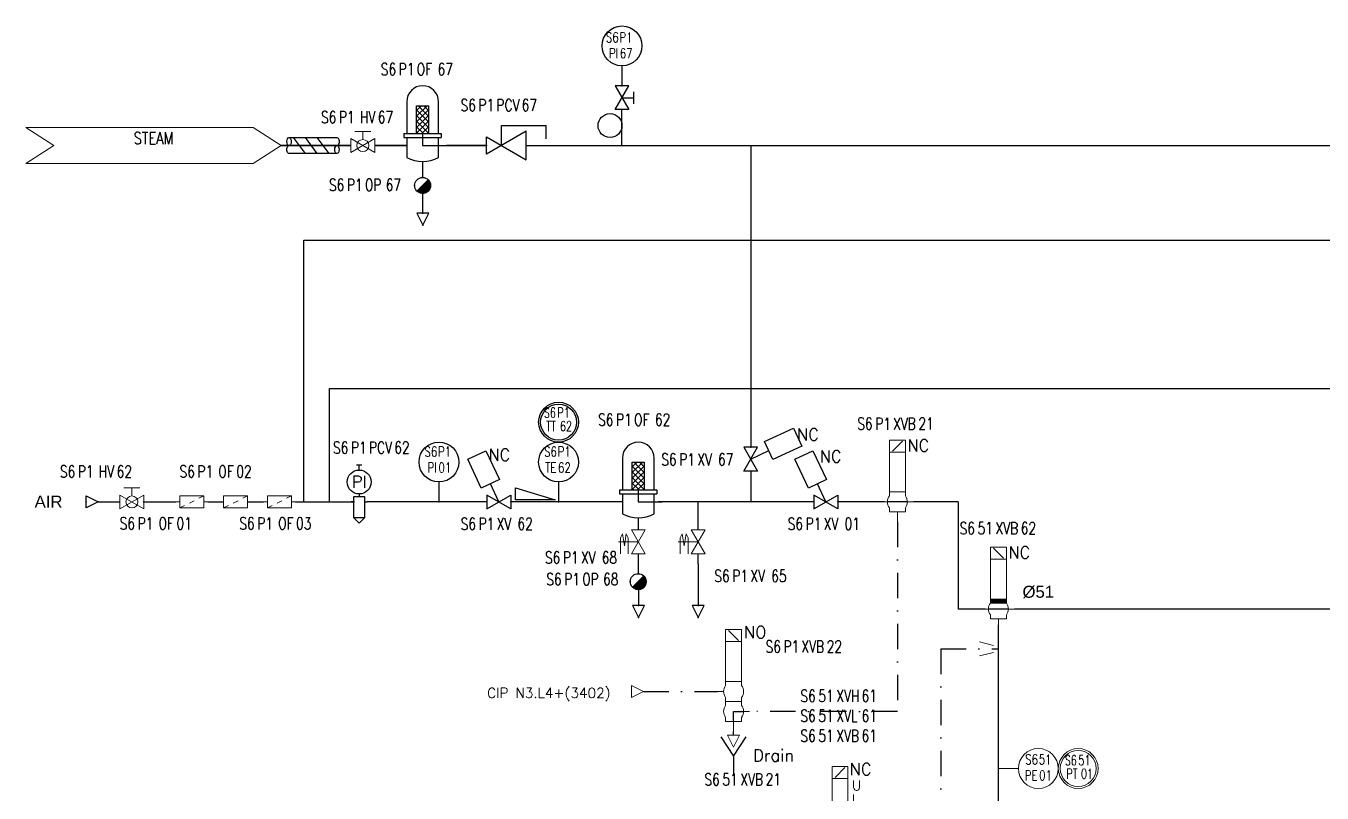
# Model space of a CAD drawing. Header units: inches. Extents: x 16718 to 18814, y 21622 to 22944.
# Drawn here: x 16728.7 to 17053.8, y 22730.2 to 22922.7 of the extents above; entities that cross this region are included whole.
import ezdxf
from ezdxf.enums import TextEntityAlignment as Align

# ---------------------------------------------------------------- set-up
doc = ezdxf.new("R2010")
doc.units = ezdxf.units.IN
doc.header["$MEASUREMENT"] = 0
doc.linetypes.add('ACAD_ISO02W100', pattern=[15, 12, -3])
doc.linetypes.add('DASHDOT2', pattern=[12.7, 6.35, -3.175, 0, -3.175])
doc.layers.add('31 Equipment', color=7, linetype='Continuous', lineweight=9)
doc.layers.add('33 Instruments Labels', color=7, linetype='Continuous', lineweight=9)
for name, color, linetype in [('CUVERIE', 7, 'Continuous'), ('DIAMETRE', 7, 'Continuous'), ('LIBELLE-INSTRUM', 7, 'Continuous'), ('MATERIEL-DIVERS', 7, 'Continuous'), ('POMPES-PROCESS', 7, 'Continuous'), ('REPERES', 7, 'Continuous'), ('TEXTES', 7, 'Continuous'), ('TITRE', 7, 'Continuous'), ('TUYAUTERIE-EGOUT', 32, 'Continuous'), ('TUYAUTERIE-GAZ', 3, 'Continuous'), ('TUYAUTERIE-NEP', 4, 'DASHDOT2'), ('TUYAUTERIE-VAPEUR', 6, 'Continuous'), ('TUYAUTERIE-VAPEUR PROCESS', 6, 'Continuous'), ('TXT_FR', 7, 'Continuous'), ('VANNES', 7, 'Continuous')]:
    doc.layers.add(name, color=color, linetype=linetype)
doc.layers.get('REPERES').off()
doc.styles.add('ROMANS', font='ROMANS.SHX')
doc.styles.get("Standard").update_dxf_attribs({"font": 'arial.ttf'})

# ---------------------------------------------------------------- blocks, each defined once
blk = doc.blocks.new('FLE23-A')
at = {"color": 7}
for p, q in [((0, 1.5), (-3, 0)), ((-3, 0), (0, -1.5)), ((0, -1.5), (0, 1.5))]:
    blk.add_line(p, q, dxfattribs=at)
at = {"layer": 'MATERIEL-DIVERS', "color": 7, "extrusion": (-1, 0, 0)}
blk.add_point((-3, 0), dxfattribs=at)
at = {"layer": 'MATERIEL-DIVERS', "color": 2}
for p in [(-3, 0), (0, 0)]:
    blk.add_point(p, dxfattribs=at)
at = {"layer": 'MATERIEL-DIVERS', "color": 7, "extrusion": (1, 0, 0)}
blk.add_point((0, 0), dxfattribs=at)
blk = doc.blocks.new('FLE23')
at = {"color": 7}
for p, q in [((0, -1.5), (0, 1.5)), ((0, 1.5), (3, 0)), ((3, 0), (0, -1.5))]:
    blk.add_line(p, q, dxfattribs=at)
at = {"layer": 'MATERIEL-DIVERS', "color": 2}
for p in [(0, 0), (3, 0)]:
    blk.add_point(p, dxfattribs=at)
at = {"layer": 'MATERIEL-DIVERS', "color": 7, "extrusion": (-1, 0, 0)}
blk.add_point((0, 0), dxfattribs=at)
at = {"layer": 'MATERIEL-DIVERS', "color": 7, "extrusion": (1, 0, 0)}
blk.add_point((3, 0), dxfattribs=at)
blk = doc.blocks.new('INSTR-M-L-PI')
at = {"color": 7, "extrusion": (0, -1, 0)}
blk.add_point((0, -10), dxfattribs=at)
at = {"layer": 'MATERIEL-DIVERS', "color": 7}
blk.add_line((0, -5), (0, -10), dxfattribs=at)
blk.add_circle((0, 0), 5, dxfattribs=at)
at = {"layer": 'LIBELLE-INSTRUM', "style": 'ROMANS', "width": 0.8, "flags": 8}
blk.add_attdef('PI', text='', height=3, dxfattribs=at).set_placement((0, 0), align=Align.MIDDLE)
blk = doc.blocks.new('INSTR-M-L-TE')
at = {"color": 7, "extrusion": (0, -1, 0)}
blk.add_point((0, -10), dxfattribs=at)
at = {"layer": 'MATERIEL-DIVERS', "color": 7}
blk.add_line((0, -5), (0, -10), dxfattribs=at)
blk.add_circle((0, 0), 5, dxfattribs=at)
at = {"layer": 'LIBELLE-INSTRUM', "style": 'ROMANS', "width": 0.8, "flags": 8}
blk.add_attdef('TE', text='', height=3, dxfattribs=at).set_placement((0, 0), align=Align.MIDDLE)
blk = doc.blocks.new('DETR12MODIF')
at = {"layer": 'MATERIEL-DIVERS', "color": 7}
for p, q in [((-0.67, 9.33), (0.67, 9.33)), ((0, 8), (0, 9.33)), ((-1.33, 0), (-2, 0)), ((-1.33, -4), (-1.33, 1.33)), ((-1.33, 1.33), (1.33, 1.33)), ((1.33, 1.33), (1.33, -4)), ((1.33, 0), (2, 0)), ((-1.33, -4), (0, -5.33)), ((1.33, -4), (-1.33, -4)), ((0, -5.33), (1.33, -4))]:
    blk.add_line(p, q, dxfattribs=at)
at = {"layer": 'MATERIEL-DIVERS'}
blk.add_line((0, 2), (0, 1.33), dxfattribs=at)
blk.add_circle((0, 5), 3, dxfattribs=at)
at = {"layer": 'MATERIEL-DIVERS', "style": 'ROMANS'}
blk.add_text('PI', height=3, dxfattribs=at).set_placement((0, 5), align=Align.MIDDLE)
blk = doc.blocks.new('*X53')
at = {"color": 0}
for p, q in [((688.5, 377.37), (691.13, 380)), ((688.5, 378.79), (689.71, 380)), ((688.5, 375.96), (691.5, 378.96)), ((688.5, 374.54), (691.5, 377.54)), ((688.5, 373.13), (691.5, 376.13)), ((689.78, 373), (691.5, 374.72)), ((691.2, 373), (691.5, 373.3))]:
    blk.add_line(p, q, dxfattribs=at)
blk = doc.blocks.new('SAFILT')
for p, q in [((-4, 11), (-4, 3)), ((-1.5, 3), (-1.5, 10)), ((-1.5, 10), (1.5, 10)), ((1.5, 10), (1.5, 3)), ((4, 3), (4, 11)), ((-4, 0), (-6, 0)), ((-4.68, 3), (-4.68, 2)), ((-4.68, 3), (4.68, 3)), ((-4.68, 2), (4.68, 2)), ((-4, 2), (-4, -3)), ((0, 3), (0, 0)), ((0, 0), (6, 0)), ((4, -3), (4, 2)), ((4.68, 3), (4.68, 2)), ((0, -4), (0, -6))]:
    blk.add_line(p, q)
for centre, radius, start, end in [((0, 11), 4, 0, 180), ((0, 4.5), 8.5, 241.9275, 298.0725)]:
    blk.add_arc(centre, radius, start, end)
at = {"xscale": -1}
blk.add_blockref('*X53', (690, -370), dxfattribs=at)
blk.add_blockref('*X53', (-690, -370))
blk = doc.blocks.new('CPV')
at = {"color": 7}
for p, q in [((5, 3.61), (-5, -2.16)), ((-1.25, 5), (10, 5)), ((-1.25, 0), (-1.25, 5)), ((5, -3.6), (5, 3.61)), ((10, 1.7), (10, 5)), ((-5, 2.16), (5, -3.6)), ((-5, -2.16), (-5, 2.16))]:
    blk.add_line(p, q, dxfattribs=at)
at = {"color": 7, "extrusion": (-1, 0, 0)}
blk.add_point((-5, 0), dxfattribs=at)
at = {"color": 7, "extrusion": (1, 0, 0)}
blk.add_point((5, 0), dxfattribs=at)
blk = doc.blocks.new('*X56')
at = {"color": 0}
for p, q in [((96.47, 162.96), (103.54, 170.03)), ((96.49, 162.94), (103.56, 170.01)), ((96.51, 162.92), (103.58, 169.99)), ((96.53, 162.9), (103.6, 169.97)), ((96.56, 162.88), (103.62, 169.94)), ((96.58, 162.85), (103.65, 169.92)), ((96.6, 162.83), (103.67, 169.9)), ((96.63, 162.81), (103.69, 169.87)), ((96.65, 162.79), (103.71, 169.85)), ((96.67, 162.77), (103.73, 169.83)), ((96.7, 162.75), (103.75, 169.8)), ((96.72, 162.73), (103.77, 169.78)), ((96.74, 162.7), (103.8, 169.76)), ((96.77, 162.68), (103.82, 169.73)), ((96.79, 162.66), (103.84, 169.71)), ((96.82, 162.64), (103.86, 169.68)), ((96.84, 162.62), (103.88, 169.66)), ((96.87, 162.6), (103.9, 169.63)), ((96.89, 162.58), (103.92, 169.61)), ((96.92, 162.56), (103.94, 169.58)), ((96.94, 162.54), (103.96, 169.56)), ((96.97, 162.52), (103.98, 169.53)), ((96.99, 162.5), (104, 169.51)), ((97.02, 162.49), (104.01, 169.48)), ((97.05, 162.47), (104.03, 169.45)), ((97.07, 162.45), (104.05, 169.43)), ((97.1, 162.43), (104.07, 169.4)), ((97.12, 162.41), (104.09, 169.38)), ((97.15, 162.39), (104.11, 169.35)), ((97.18, 162.37), (104.13, 169.32)), ((97.2, 162.36), (104.14, 169.3)), ((97.23, 162.34), (104.16, 169.27)), ((97.26, 162.32), (104.18, 169.24)), ((97.28, 162.3), (104.2, 169.22)), ((97.31, 162.28), (104.22, 169.19)), ((97.34, 162.27), (104.23, 169.16)), ((97.37, 162.25), (104.25, 169.13)), ((97.39, 162.23), (104.27, 169.11)), ((97.42, 162.22), (104.28, 169.08)), ((97.45, 162.2), (104.3, 169.05)), ((97.48, 162.18), (104.32, 169.02)), ((97.51, 162.17), (104.33, 168.99)), ((97.54, 162.15), (104.35, 168.96)), ((97.56, 162.13), (104.37, 168.94)), ((97.59, 162.12), (104.38, 168.91)), ((97.62, 162.1), (104.4, 168.88)), ((97.65, 162.09), (104.41, 168.85)), ((97.68, 162.07), (104.43, 168.82)), ((97.71, 162.05), (104.45, 168.79)), ((97.74, 162.04), (104.46, 168.76)), ((97.77, 162.02), (104.48, 168.73)), ((97.8, 162.01), (104.49, 168.7)), ((97.83, 161.99), (104.51, 168.67)), ((97.86, 161.98), (104.52, 168.64)), ((97.89, 161.97), (104.53, 168.61)), ((97.92, 161.95), (104.55, 168.58)), ((97.95, 161.94), (104.56, 168.55)), ((97.98, 161.92), (104.58, 168.52)), ((98.02, 161.91), (104.59, 168.48)), ((98.05, 161.9), (104.6, 168.45)), ((98.08, 161.88), (104.62, 168.42)), ((98.11, 161.87), (104.63, 168.39)), ((98.14, 161.86), (104.64, 168.36)), ((98.17, 161.84), (104.66, 168.33)), ((98.21, 161.83), (104.67, 168.29)), ((98.24, 161.82), (104.68, 168.26)), ((98.27, 161.81), (104.69, 168.23)), ((98.31, 161.8), (104.7, 168.19)), ((98.34, 161.78), (104.72, 168.16)), ((98.37, 161.77), (104.73, 168.13)), ((98.41, 161.76), (104.74, 168.09)), ((98.44, 161.75), (104.75, 168.06)), ((98.47, 161.74), (104.76, 168.03)), ((98.51, 161.73), (104.77, 167.99)), ((98.54, 161.72), (104.78, 167.96)), ((98.58, 161.71), (104.79, 167.92)), ((98.61, 161.7), (104.8, 167.89)), ((98.65, 161.69), (104.81, 167.85)), ((98.68, 161.68), (104.82, 167.82)), ((98.72, 161.67), (104.83, 167.78)), ((98.75, 161.66), (104.84, 167.75)), ((98.79, 161.65), (104.85, 167.71)), ((98.82, 161.64), (104.86, 167.68)), ((98.86, 161.63), (104.87, 167.64)), ((98.9, 161.62), (104.88, 167.6)), ((98.93, 161.62), (104.88, 167.57)), ((98.97, 161.61), (104.89, 167.53)), ((99.01, 161.6), (104.9, 167.49)), ((99.04, 161.59), (104.91, 167.46)), ((99.08, 161.58), (104.92, 167.42)), ((99.12, 161.58), (104.92, 167.38)), ((99.16, 161.57), (104.93, 167.34)), ((99.2, 161.56), (104.94, 167.3)), ((99.24, 161.56), (104.94, 167.26)), ((99.27, 161.55), (104.95, 167.23)), ((99.31, 161.55), (104.95, 167.19)), ((99.35, 161.54), (104.96, 167.15)), ((99.39, 161.54), (104.96, 167.11)), ((99.43, 161.53), (104.97, 167.07)), ((99.47, 161.53), (104.97, 167.03)), ((99.51, 161.52), (104.98, 166.99)), ((99.56, 161.52), (104.98, 166.94)), ((99.6, 161.52), (104.98, 166.9)), ((99.64, 161.51), (104.99, 166.86)), ((99.68, 161.51), (104.99, 166.82)), ((99.72, 161.51), (104.99, 166.78)), ((99.77, 161.51), (104.99, 166.73)), ((99.81, 161.5), (105, 166.69)), ((99.85, 161.5), (105, 166.65)), ((99.9, 161.5), (105, 166.6)), ((99.94, 161.5), (105, 166.56)), ((99.99, 161.5), (105, 166.51)), ((100.03, 161.5), (105, 166.47)), ((100.08, 161.5), (105, 166.42)), ((100.12, 161.5), (105, 166.38)), ((100.17, 161.5), (105, 166.33)), ((100.21, 161.5), (105, 166.29)), ((100.26, 161.51), (104.99, 166.24)), ((100.31, 161.51), (104.99, 166.19)), ((100.36, 161.51), (104.99, 166.14)), ((100.41, 161.52), (104.98, 166.09)), ((100.46, 161.52), (104.98, 166.04)), ((100.5, 161.53), (104.97, 166)), ((100.55, 161.53), (104.97, 165.95)), ((100.61, 161.54), (104.96, 165.89)), ((100.66, 161.54), (104.96, 165.84)), ((100.71, 161.55), (104.95, 165.79)), ((100.76, 161.56), (104.94, 165.74)), ((100.82, 161.57), (104.93, 165.68)), ((100.87, 161.58), (104.92, 165.63)), ((100.92, 161.59), (104.91, 165.58)), ((100.98, 161.6), (104.9, 165.52)), ((101.04, 161.61), (104.89, 165.46)), ((101.09, 161.62), (104.88, 165.41)), ((101.15, 161.63), (104.87, 165.35)), ((101.21, 161.65), (104.85, 165.29)), ((101.27, 161.66), (104.84, 165.23)), ((101.33, 161.68), (104.82, 165.17)), ((101.4, 161.7), (104.8, 165.1)), ((101.46, 161.72), (104.78, 165.04)), ((101.53, 161.74), (104.76, 164.97)), ((101.59, 161.76), (104.74, 164.91)), ((101.66, 161.78), (104.72, 164.84)), ((101.73, 161.81), (104.69, 164.77)), ((101.8, 161.84), (104.66, 164.7)), ((101.88, 161.87), (104.63, 164.62)), ((101.95, 161.9), (104.6, 164.55)), ((102.03, 161.93), (104.57, 164.47)), ((102.12, 161.97), (104.53, 164.38)), ((102.2, 162.01), (104.49, 164.3)), ((102.29, 162.06), (104.44, 164.21)), ((102.39, 162.11), (104.39, 164.11)), ((102.49, 162.16), (104.34, 164.01)), ((102.6, 162.23), (104.27, 163.9)), ((102.72, 162.31), (104.19, 163.78)), ((102.86, 162.4), (104.1, 163.64)), ((103.02, 162.52), (103.98, 163.48)), ((103.26, 162.71), (103.79, 163.24))]:
    blk.add_line(p, q, dxfattribs=at)
blk = doc.blocks.new('ST')
at = {"color": 7}
blk.add_line((-1.41, 1.42), (1.42, -1.41), dxfattribs=at)
for start, end in [(134.8377, 315.1619), (315.2431, 134.7569)]:
    blk.add_arc((0, 0), 2, start, end, dxfattribs=at)
at = {"color": 7, "extrusion": (-1, 0, 0)}
blk.add_point((-2, 0), dxfattribs=at)
at = {"color": 7, "extrusion": (0, 1, 0)}
blk.add_point((0, 2), dxfattribs=at)
at = {"color": 7, "extrusion": (1, 0, 0)}
blk.add_point((2, 0), dxfattribs=at)
at = {"color": 7, "extrusion": (0, -1, 0)}
blk.add_point((0, -2), dxfattribs=at)
at = {"color": 7, "xscale": -0.4, "yscale": 0.4, "zscale": 0.4}
blk.add_blockref('*X56', (40, -66.6), dxfattribs=at)
blk = doc.blocks.new('APV-VLVM-BALL-KHV+MF-1')
at = {"layer": '31 Equipment'}
for p, q in [((-2, 3.5), (2, 3.5)), ((0, 1.5), (0, 3.5)), ((-3, 1.734), (-3, -1.734)), ((-3, -1.734), (3, 1.734)), ((3, -1.734), (-3, 1.734)), ((3, 1.734), (3, -1.734))]:
    blk.add_line(p, q, dxfattribs=at)
at = {"layer": '31 Equipment', "ltscale": 38}
for p, q in [((-3, 0), (-4, 0)), ((3, 0), (4, 0))]:
    blk.add_line(p, q, dxfattribs=at)
at = {"layer": '31 Equipment'}
blk.add_circle((0, 0), 1.5, dxfattribs=at)
blk = doc.blocks.new('APV-VLV-SSEAT-SW43-41')
at = {"layer": '31 Equipment', "ltscale": 38}
for p, q in [((1.25, 20.25), (-1.25, 17.75)), ((-2, 7.5), (-2, 6.5)), ((2, 7.5), (2, 6.5)), ((-2, 2.5), (-2, 3.5)), ((2, 2.5), (2, 3.5)), ((2.5, 5), (4, 5)), ((-2.5, 0), (-4, 0)), ((-2, 2.5), (2, 2.5)), ((-2, 2.5), (-2, 1.5)), ((2, 2.5), (2, 1.5)), ((-2, -1.5), (-2, -2.5)), ((-2, -2.5), (2, -2.5)), ((0, -2.5), (0, -5)), ((2, -1.5), (2, -2.5))]:
    blk.add_line(p, q, dxfattribs=at)
at = {"layer": '31 Equipment', "lineweight": 30}
for p, q in [((0, 0), (-2.5, 0)), ((0, -2.5), (0, 0))]:
    blk.add_line(p, q, dxfattribs=at)
at = {"layer": '31 Equipment', "ltscale": 38}
for points in [[(-2, 17.5), (2, 17.5), (2, 20.5), (-2, 20.5)], [(-2, 7.5), (2, 7.5), (2, 17.5), (-2, 17.5)]]:
    blk.add_lwpolyline(points, close=True, dxfattribs=at)
for centre, start, end in [((0, 5), 143.1301, 216.8699), ((0, 5), 323.1301, 36.8699), ((0, 0), 143.1301, 216.8699), ((0, 0), 323.1301, 36.8699)]:
    blk.add_arc(centre, 2.5, start, end, dxfattribs=at)
blk = doc.blocks.new('EGOUT')
at = {"color": 7}
for p, q in [((-3.2, 9.61), (0, 4.81)), ((0, 4.81), (3.2, 9.61)), ((0, 4.81), (0, 0))]:
    blk.add_line(p, q, dxfattribs=at)
at = {"color": 7, "extrusion": (0, -1, 0)}
blk.add_point((0, 0), dxfattribs=at)
at = {"layer": 'POMPES-PROCESS', "style": 'ROMANS'}
blk.add_attdef('EGOUT', text='', height=3, dxfattribs=at).set_placement((0, -4), align=Align.MIDDLE)
blk = doc.blocks.new('APV-SIGN-ARW-FLOW-1')
at = {"layer": '31 Equipment'}
for p, q in [((-1.5, -1.5), (-1.5, 1.5)), ((-1.5, 1.5), (1.5, 0)), ((1.5, 0), (-1.5, -1.5))]:
    blk.add_line(p, q, dxfattribs=at)
blk = doc.blocks.new('APV-FILT-GEN-PROD-2')
at = {"layer": '31 Equipment'}
for p, q in [((-3, 0), (-4, 0)), ((3, 0), (4, 0))]:
    blk.add_line(p, q, dxfattribs=at)
at = {"layer": '31 Equipment', "color": 7}
for p, q in [((3, 1.5), (-3, 1.5)), ((-3, 1.5), (-3, -1.5)), ((-0.6, -0.3), (0.6, 0.3)), ((1.8, 0.9), (3, 1.5)), ((3, -1.5), (3, 1.5)), ((-3, -1.5), (-1.8, -0.9)), ((-3, -1.5), (3, -1.5))]:
    blk.add_line(p, q, dxfattribs=at)
blk = doc.blocks.new('APV-VLV-SSEAT-SW42-3')
at = {"layer": '31 Equipment', "ltscale": 38}
for p, q in [((1.25, 15.25), (-1.25, 12.75)), ((-2, 2.5), (-2, 1.5)), ((2, 2.5), (2, 1.5)), ((-2, -2.5), (-2, -1.5)), ((2, -2.5), (-2, -2.5)), ((-2, -2.5), (2, -2.5)), ((0, -2.5), (0, -5)), ((2, -2.5), (2, -1.5))]:
    blk.add_line(p, q, dxfattribs=at)
at = {"layer": '31 Equipment'}
for p, q in [((-4, 0), (-2.5, 0)), ((2.5, 0), (4, 0))]:
    blk.add_line(p, q, dxfattribs=at)
at = {"layer": '31 Equipment', "lineweight": 30}
blk.add_line((2.5, 0), (-2.5, 0), dxfattribs=at)
at = {"layer": '31 Equipment', "ltscale": 38}
for points in [[(-2, 12.5), (2, 12.5), (2, 15.5), (-2, 15.5)], [(-2, 2.5), (2, 2.5), (2, 12.5), (-2, 12.5)]]:
    blk.add_lwpolyline(points, close=True, dxfattribs=at)
for start, end in [(143.1301, 216.8699), (323.1301, 36.8699)]:
    blk.add_arc((0, 0), 2.5, start, end, dxfattribs=at)
blk = doc.blocks.new('APV-VLV-SSEAT-M+MP42-3')
at = {"layer": '31 Equipment'}
h = blk.add_hatch(dxfattribs=at)
h.set_pattern_fill('ANSI31', color=256, scale=0.01, style=0)
h.set_pattern_definition([(45, (0, 0), (-0.02245064, 0.02245064), [])])
h.paths.add_polyline_path([(2, 2.5), (-2, 2.5), (-2, 1.5), (2, 1.5)])
at = {"layer": '31 Equipment', "ltscale": 38}
for p, q in [((1.25, 15.25), (-1.25, 12.75)), ((-4, 0), (-2.5, 0)), ((-2, 2.5), (-2, 1.5)), ((-2, 1.5), (2, 1.5)), ((2, 2.5), (2, 1.5)), ((-2, -2.5), (-2, -1.5)), ((2, -2.5), (-2, -2.5)), ((-2, -2.5), (2, -2.5)), ((0, -2.5), (0, -5)), ((2, -2.5), (2, -1.5))]:
    blk.add_line(p, q, dxfattribs=at)
at = {"layer": '31 Equipment', "lineweight": 30}
blk.add_line((-2.5, 0), (2.5, 0), dxfattribs=at)
at = {"layer": '31 Equipment'}
blk.add_line((2.5, 0), (4, 0), dxfattribs=at)
at = {"layer": '31 Equipment', "ltscale": 38}
for points in [[(-2, 12.5), (2, 12.5), (2, 15.5), (-2, 15.5)], [(-2, 2.5), (2, 2.5), (2, 12.5), (-2, 12.5)]]:
    blk.add_lwpolyline(points, close=True, dxfattribs=at)
for start, end in [(143.1301, 216.8699), (323.1301, 36.8699)]:
    blk.add_arc((0, 0), 2.5, start, end, dxfattribs=at)
blk = doc.blocks.new('APV-SIGN-ARW-DWG-1')
at = {"layer": '31 Equipment'}
for p, q in [((-32, 4.49), (25, 4.49)), ((-32, 4.49), (-25, 0)), ((25, 4.49), (32, 0)), ((-25, 0), (-32, -4.49)), ((32, 0), (25, -4.49)), ((-32, -4.49), (25, -4.49))]:
    blk.add_line(p, q, dxfattribs=at)
at = {"layer": '31 Equipment', "style": 'ROMANS', "width": 0.8}
for tag, p in [('TEXT1', (0, 0.37)), ('TEXT2', (0, -3.63))]:
    blk.add_attdef(tag, text='', height=3, dxfattribs=at).set_placement(p, align=Align.CENTER)
blk = doc.blocks.new('VANNE SIEGE INCLINE')
at = {"color": 7}
for p, q in [((-3, 1.73), (-3, -1.73)), ((-3, -1.73), (3, 1.73)), ((3, -1.73), (-3, 1.73)), ((3, 1.73), (3, -1.73))]:
    blk.add_line(p, q, dxfattribs=at)
at = {"color": 7, "extrusion": (-1, 0, 0)}
blk.add_point((-3, 0), dxfattribs=at)
at = {"color": 7, "extrusion": (1, 0, 0)}
blk.add_point((3, 0), dxfattribs=at)
at = {"layer": 'VANNES'}
for p, q in [((3.23, 12.84), (-0.15, 5.59)), ((7.76, 10.73), (3.23, 12.84)), ((4.38, 3.47), (7.76, 10.73)), ((-0.15, 5.59), (4.38, 3.47)), ((0, 0), (2.11, 4.53))]:
    blk.add_line(p, q, dxfattribs=at)
blk = doc.blocks.new('APV-VLV-SOLV-22-1')
at = {"layer": '31 Equipment', "linetype": 'ACAD_ISO02W100', "ltscale": 38}
for p, q in [((-1, 4.5), (-2, 4)), ((-2, 4), (1, 3.5)), ((-2, 3), (1, 3.5)), ((3, 4.5), (-1, 4.5)), ((0, 0), (0, 5)), ((-1, 2.5), (-2, 3)), ((3, 2.5), (-1, 2.5))]:
    blk.add_line(p, q, dxfattribs=at)
at = {"layer": '31 Equipment', "ltscale": 38}
for p, q in [((-3, 0), (-4, 0)), ((3, 0), (4, 0))]:
    blk.add_line(p, q, dxfattribs=at)
at = {"layer": '31 Equipment'}
for p, q in [((-3, 1.734), (-3, -1.734)), ((-3, -1.734), (3, 1.734)), ((3, -1.734), (-3, 1.734)), ((3, 1.734), (3, -1.734))]:
    blk.add_line(p, q, dxfattribs=at)
blk = doc.blocks.new('calorifuge')
at = {"layer": 'MATERIEL-DIVERS'}
for p, q in [((-5, -2), (-2, 2)), ((-2, -2), (1, 2)), ((1, -2), (4, 2))]:
    blk.add_line(p, q, dxfattribs=at)
at = {"layer": 'MATERIEL-DIVERS', "color": 1, "extrusion": (-1, 0, 0)}
blk.add_point((-6, 0), dxfattribs=at)
at = {"layer": 'MATERIEL-DIVERS', "color": 1, "extrusion": (1, 0, 0)}
blk.add_point((6, 0), dxfattribs=at)
at = {"layer": 'TITRE'}
for p, q in [((6, 2), (-6, 2)), ((-6, -2), (6, -2))]:
    blk.add_line(p, q, dxfattribs=at)
for centre, major_axis in [((-6, 1), (0, 1)), ((6, -1), (0, -1))]:
    blk.add_ellipse(centre, major_axis=major_axis, ratio=0.547943, start_param=0, end_param=3.141593, dxfattribs=at)
at = {"layer": 'TITRE', "extrusion": (0, 0, -1)}
for centre, major_axis in [((-6, -1), (0, -1)), ((6, 1), (0, 1))]:
    blk.add_ellipse(centre, major_axis=major_axis, ratio=0.547943, dxfattribs=at)
blk = doc.blocks.new('APV-FCE-GEN-REDCON-1')
at = {"layer": '31 Equipment', "color": 7}
for p, q in [((-2.5, 2.5), (2.5, 1.25)), ((2.5, 1.25), (2.5, 1.25)), ((2.5, -1.25), (-2.5, -2.5))]:
    blk.add_line(p, q, dxfattribs=at)
blk = doc.blocks.new('APV-INS-M-L-PE')
at = {"layer": '31 Equipment', "color": 7}
blk.add_line((0, -5), (0, -10), dxfattribs=at)
blk.add_circle((0, 0), 5, dxfattribs=at)
at = {"layer": '33 Instruments Labels', "style": 'ROMANS', "width": 0.8, "flags": 8}
blk.add_attdef('PE', text='', height=3, dxfattribs=at).set_placement((0, 0), align=Align.MIDDLE)
blk = doc.blocks.new('APV-INS-F-L-PT')
at = {"layer": '31 Equipment'}
for radius in [5, 4.5]:
    blk.add_circle((0, 0), radius, dxfattribs=at)
blk = doc.blocks.new('REPNORM1')
at = {"layer": 'TEXTES', "style": 'ROMANS', "width": 0.75}
for tag, p in [('ZONE', (-9.75, -1.25)), ('SOUSZONE', (-5.25, -1.25)), ('ELEMENT', (-0.75, -1.25)), ('NUM', (5.59, -1.22))]:
    blk.add_attdef(tag, p, '', height=3, dxfattribs=at)
blk = doc.blocks.new('REPINS')
at = {"layer": 'TEXTES', "style": 'ROMANS', "width": 0.75}
for tag, p in [('ZONE', (-3.3, 1)), ('SOUSZONE', (0.1, 1)), ('NUM', (0.2, -3))]:
    blk.add_attdef(tag, p, '', height=2.5, dxfattribs=at)
blk.add_attdef('ELEMENT', text='', height=2.5, dxfattribs=at).set_placement((-0.2, -3), align=Align.RIGHT)
blk = doc.blocks.new('REPINS2')
at = {"layer": 'TEXTES', "style": 'ROMANS', "width": 0.7}
for tag, p in [('ZONE', (-3.35, 0.8)), ('SOUSZONE', (0.05, 0.8)), ('NUM', (0.7, -2.6))]:
    blk.add_attdef(tag, p, '', height=2.5, dxfattribs=at)
blk.add_attdef('ELEMENT', text='', height=2.5, dxfattribs=at).set_placement((-1.56, -2.59), align=Align.CENTER)
blk = doc.blocks.new('REPNORM')
at = {"layer": 'TEXTES', "style": 'ROMANS', "width": 0.75}
for tag, p in [('ZONE', (-9.75, -1.25)), ('SOUSZONE', (-5.25, -1.25)), ('ELEMENT', (0, -1.25)), ('NUM', (4.5, -1.25))]:
    blk.add_attdef(tag, p, '', height=3, dxfattribs=at)
blk = doc.blocks.new('APV-VLV-DSEAT-DA34-3')
at = {"layer": '31 Equipment', "ltscale": 38}
for p, q in [((1.25, 20.25), (-1.25, 17.75)), ((-2, 7.5), (-2, 6.5)), ((2, 7.5), (2, 6.5)), ((-4, 5), (-2.5, 5)), ((-2, 3), (-2, 3.5)), ((2, 3), (2, 3.5)), ((4, 5), (2.5, 5)), ((-2, 2), (-2, 1.5)), ((2, 2), (2, 1.5)), ((-4, 0), (-2.5, 0)), ((-2, -2.5), (-2, -1.5)), ((-2, -2.5), (2, -2.5)), ((0, -2.5), (0, -4)), ((1.5, -2.5), (1.5, -5)), ((2, -2.5), (2, -1.5)), ((2.5, 0), (4, 0)), ((0, -5.5), (-1, -4)), ((1, -4), (0, -5.5)), ((0, -5.5), (0, -7.5))]:
    blk.add_line(p, q, dxfattribs=at)
at = {"layer": '31 Equipment', "lineweight": 30}
for p, q in [((-2.5, 5), (2.5, 5)), ((-2.5, 0), (2.5, 0))]:
    blk.add_line(p, q, dxfattribs=at)
at = {"layer": '31 Equipment', "ltscale": 38}
for points in [[(-2, 17.5), (2, 17.5), (2, 20.5), (-2, 20.5)], [(-2, 7.5), (2, 7.5), (2, 17.5), (-2, 17.5)], [(-2, 3), (2, 3), (2, 2), (-2, 2)]]:
    blk.add_lwpolyline(points, close=True, dxfattribs=at)
for centre, start, end in [((0, 5), 143.1301, 216.8699), ((0, 5), 323.1301, 36.8699), ((0, 0), 143.1301, 216.8699), ((0, 0), 323.1301, 36.8699)]:
    blk.add_arc(centre, 2.5, start, end, dxfattribs=at)
at = {"layer": '31 Equipment', "style": 'ROMANS', "flags": 8}
for tag, p in [('U', (3, 14.5)), ('L', (3, 11))]:
    blk.add_attdef(tag, p, '', height=2.5, dxfattribs=at)
blk = doc.blocks.new('PENTE-G')
at = {"layer": 'MATERIEL-DIVERS'}
blk.add_lwpolyline([(-5, 2), (5, 2), (5, 5), (-5, 2)], dxfattribs=at)

msp = doc.modelspace()

# ---------------------------------------------------------------- linework, layer by layer
at = {"color": 7, "extrusion": (0, -1, 0)}
msp.add_point((16832.27, 22803.27), dxfattribs=at)
at = {"layer": '31 Equipment', "color": 7, "extrusion": (0, -1, 0)}
msp.add_point((16824.03, 22803.3), dxfattribs=at)
at = {"layer": 'MATERIEL-DIVERS', "color": 7}
for p, q in [((16876.45, 22901.65), (16879.92, 22907.65)), ((16879.92, 22907.65), (16876.45, 22907.65)), ((16876.45, 22907.65), (16879.92, 22901.65)), ((16878.18, 22904.65), (16881.18, 22904.65)), ((16881.18, 22903.15), (16881.18, 22906.15)), ((16879.92, 22901.65), (16876.45, 22901.65)), ((16832.27, 22808.27), (16832.27, 22803.27))]:
    msp.add_line(p, q, dxfattribs=at)
at = {"layer": 'MATERIEL-DIVERS'}
msp.add_line((16878.18, 22892.65), (16878.18, 22901.65), dxfattribs=at)
for centre, radius in [((16875.18, 22897.65), 3), ((16862.27, 22823.27), 5), ((16862.27, 22823.27), 4.5)]:
    msp.add_circle(centre, radius, dxfattribs=at)
at = {"layer": 'MATERIEL-DIVERS', "color": 7}
msp.add_circle((16832.27, 22813.27), 5, dxfattribs=at)
at = {"layer": 'TUYAUTERIE-EGOUT'}
msp.add_line((16906.16, 22744.73), (16906.16, 22745.73), dxfattribs=at)
at = {"layer": 'TUYAUTERIE-GAZ'}
for p, q in [((16804.86, 22803.27), (16804.86, 22831.75)), ((16804.86, 22831.75), (17390.59, 22831.75)), ((16910.46, 22811.02), (16910.46, 22803.27)), ((16746.76, 22803.27), (16752.07, 22803.27)), ((16758.07, 22803.27), (16766.27, 22803.27)), ((16774.27, 22803.27), (16778.27, 22803.27)), ((16784.27, 22803.27), (16788.27, 22803.27)), ((16796.27, 22803.27), (16811.07, 22803.27)), ((16844.27, 22803.27), (16814.27, 22803.27)), ((16877.27, 22803.27), (16850.27, 22803.27)), ((16926.32, 22803.27), (16887.27, 22803.27)), ((16897.27, 22796.27), (16897.27, 22803.27)), ((16944.02, 22803.27), (16932.32, 22803.27)), ((16962.48, 22803.27), (16951.27, 22803.27)), ((16962.48, 22803.27), (16962.48, 22776.41)), ((16897.27, 22793.26), (16897.27, 22793.28)), ((16968.61, 22776.41), (16962.48, 22776.41)), ((16969.36, 22776.41), (16962.48, 22776.41)), ((17119.61, 22776.41), (16976.61, 22776.41)), ((16972.61, 22700.41), (16972.61, 22772.41)), ((16972.61, 22700.41), (16972.61, 22772.41))]:
    msp.add_line(p, q, dxfattribs=at)
msp.add_lwpolyline([(16798.35, 22803.27), (16798.35, 22868.93), (18154.78, 22868.93), (18154.78, 22831.75), (18188.25, 22831.75)], dxfattribs=at)
at = {"layer": 'TUYAUTERIE-NEP'}
for p, q in [((16947.27, 22798.27), (16947.27, 22750.73)), ((16958.16, 22766.41), (16972.61, 22766.41)), ((16958.16, 22766.41), (16958.16, 22716.41)), ((16883.56, 22755.73), (16902.16, 22755.73)), ((16947.27, 22750.73), (16910.16, 22750.73))]:
    msp.add_line(p, q, dxfattribs=at)
at = {"layer": 'TUYAUTERIE-VAPEUR'}
for p, q in [((16810.22, 22892.65), (16792.68, 22892.65)), ((16792.68, 22892.65), (16810.18, 22892.65)), ((16822.18, 22892.65), (16816.22, 22892.65)), ((16816.22, 22892.65), (16824.18, 22892.65)), ((16832.18, 22892.65), (16844.22, 22892.65)), ((16832.94, 22892.65), (16844.22, 22892.65)), ((16844.22, 22892.65), (16834.18, 22892.65)), ((16854.18, 22892.65), (17491.34, 22892.65)), ((16854.22, 22892.65), (16906.18, 22892.65)), ((16910.46, 22892.65), (16910.46, 22832.79)), ((16828.22, 22884.65), (16828.22, 22886.65)), ((16828.22, 22875.65), (16828.22, 22880.65)), ((16910.46, 22855.61), (16910.46, 22817.02))]:
    msp.add_line(p, q, dxfattribs=at)
at = {"layer": 'TUYAUTERIE-VAPEUR PROCESS'}
for p, q in [((16882.27, 22797.27), (16882.27, 22796.27)), ((16882.27, 22797.27), (16882.27, 22796.27)), ((16882.27, 22790.27), (16882.27, 22785.27)), ((16897.27, 22787.77), (16897.27, 22790.27)), ((16897.27, 22787.77), (16897.27, 22777.29)), ((16882.29, 22781.29), (16882.29, 22777.29))]:
    msp.add_line(p, q, dxfattribs=at)

# ---------------------------------------------------------------- block references
at = {"layer": '31 Equipment', "xscale": -1, "rotation": 180}
msp.add_blockref('calorifuge', (16800.68, 22892.65), dxfattribs=at)
at = {"layer": '33 Instruments Labels', "xscale": -1, "rotation": 270}
msp.add_blockref('APV-INS-M-L-PE', (16982.61, 22736.41), dxfattribs=at)
at = {"layer": '33 Instruments Labels'}
msp.add_blockref('APV-INS-F-L-PT', (16992.61, 22736.41), dxfattribs=at)
at = {"layer": 'CUVERIE', "xscale": -1, "rotation": 90}
for p in [(16882.27, 22793.27), (16897.27, 22793.27)]:
    msp.add_blockref('APV-VLV-SOLV-22-1', p, dxfattribs=at)
at = {"layer": 'MATERIEL-DIVERS'}
for name, p in [('INSTR-M-L-PI', (16878.18, 22917.65)), ('SAFILT', (16828.18, 22892.65)), ('CPV', (16849.18, 22892.65)), ('INSTR-M-L-TE', (16862.27, 22813.27)), ('SAFILT', (16882.27, 22803.27)), ('DETR12MODIF', (16812.27, 22803.27)), ('FLE23', (16743.76, 22803.27))]:
    msp.add_blockref(name, p, dxfattribs=at)
ref = msp.add_blockref('APV-SIGN-ARW-DWG-1', (16760.68, 22892.65), dxfattribs=at)
ref.add_attrib('TEXT1', 'STEAM', dxfattribs={"layer": '31 Equipment', "height": 3, "style": 'ROMANS', "width": 0.8}).set_placement((16760.68, 22893.02), align=Align.CENTER)
at = {"layer": 'MATERIEL-DIVERS', "xscale": -1}
for name, p in [('ST', (16828.18, 22882.65)), ('VANNE SIEGE INCLINE', (16847.27, 22803.27)), ('VANNE SIEGE INCLINE', (16929.32, 22803.27)), ('PENTE-G', (16856.43, 22801.76)), ('ST', (16882.27, 22783.27))]:
    msp.add_blockref(name, p, dxfattribs=at)
for name, p, rotation in [('VANNE SIEGE INCLINE', (16910.46, 22814.02), 270), ('APV-SIGN-ARW-FLOW-1', (16882.06, 22755.73), 180)]:
    msp.add_blockref(name, p, dxfattribs=dict(at, rotation=rotation))
at = {"layer": 'MATERIEL-DIVERS', "xscale": -0.7, "yscale": 0.7, "zscale": 0.7, "rotation": 180}
msp.add_blockref('APV-FCE-GEN-REDCON-1', (16969.61, 22766.41), dxfattribs=at)
at = {"layer": 'MATERIEL-DIVERS'}
ref = msp.add_blockref('EGOUT', (16906.16, 22734.73), dxfattribs=at)
ref.add_attrib('EGOUT', 'Drain', dxfattribs={"layer": 'POMPES-PROCESS', "height": 3, "style": 'ROMANS'}).set_placement((16916.19, 22739.77), align=Align.MIDDLE)
ref = msp.add_blockref('EGOUT', (16906.16, 22734.73), dxfattribs=at)
ref.add_attrib('EGOUT', 'Drain', dxfattribs={"layer": 'POMPES-PROCESS', "height": 3, "style": 'ROMANS'}).set_placement((16916.19, 22739.77), align=Align.MIDDLE)
at = {"layer": 'MATERIEL-DIVERS', "rotation": 270}
msp.add_blockref('APV-SIGN-ARW-FLOW-1', (16906.16, 22743.23), dxfattribs=at)
at = {"layer": 'REPERES'}
for name, p, values in [('REPINS', (16877.43, 22917.53), {'ZONE': 'S6', 'SOUSZONE': 'P1', 'ELEMENT': 'PI', 'NUM': '67'}), ('REPNORM1', (16847.43, 22902.53), {'ZONE': 'S6', 'SOUSZONE': 'P1', 'ELEMENT': 'PCV', 'NUM': '67'}), ('REPNORM', (16812.43, 22899.53), {'ZONE': 'S6', 'SOUSZONE': 'P1', 'ELEMENT': 'HV', 'NUM': '67'}), ('REPINS2', (16861.94, 22823.63), {'ZONE': 'S6', 'SOUSZONE': 'P1', 'NUM': '62', 'ELEMENT': 'TT'}), ('REPNORM1', (16946.94, 22822.63), {'ZONE': 'S6', 'SOUSZONE': 'P1', 'ELEMENT': 'XVB', 'NUM': '21'}), ('REPNORM1', (16815.46, 22816.63), {'ZONE': 'S6', 'SOUSZONE': 'P1', 'ELEMENT': 'PCV', 'NUM': '62'}), ('REPINS', (16831.94, 22813.63), {'ZONE': 'S6', 'SOUSZONE': 'P1', 'ELEMENT': 'PI', 'NUM': '01'}), ('REPNORM', (16746.94, 22810.63), {'ZONE': 'S6', 'SOUSZONE': 'P1', 'ELEMENT': 'HV', 'NUM': '62'}), ('REPNORM', (16776.94, 22810.63), {'ZONE': 'S6', 'SOUSZONE': 'P1', 'ELEMENT': 'OF', 'NUM': '02'}), ('REPNORM', (16761.94, 22797.63), {'ZONE': 'S6', 'SOUSZONE': 'P1', 'ELEMENT': 'OF', 'NUM': '01'}), ('REPNORM', (16791.94, 22797.63), {'ZONE': 'S6', 'SOUSZONE': 'P1', 'ELEMENT': 'OF', 'NUM': '03'}), ('REPNORM1', (16972.61, 22796.41), {'ZONE': 'S6', 'SOUSZONE': '51', 'ELEMENT': 'XVB', 'NUM': '62'}), ('REPNORM1', (16923.94, 22766.73), {'ZONE': 'S6', 'SOUSZONE': 'P1', 'ELEMENT': 'XVB', 'NUM': '22'}), ('REPNORM1', (16932.68, 22754.35), {'ZONE': 'S6', 'SOUSZONE': '51', 'ELEMENT': 'XVH', 'NUM': '61'}), ('REPNORM1', (16932.68, 22744.35), {'ZONE': 'S6', 'SOUSZONE': '51', 'ELEMENT': 'XVB', 'NUM': '61'}), ('REPINS', (16982.61, 22736.43), {'ZONE': 'S6', 'SOUSZONE': '51', 'ELEMENT': 'PE', 'NUM': '01'}), ('REPINS2', (16992.61, 22736.43), {'ZONE': 'S6', 'SOUSZONE': '51', 'NUM': '01', 'ELEMENT': 'PT'}), ('REPNORM1', (16908.61, 22733.41), {'ZONE': 'S6', 'SOUSZONE': '51', 'ELEMENT': 'XVB', 'NUM': '21'})]:
    msp.add_blockref(name, p, dxfattribs=at).add_auto_attribs(values)
ref = msp.add_blockref('REPNORM', (16827.43, 22911.53), dxfattribs=at)
ref.add_attrib('ZONE', 'S6', (16817.68, 22910.28), dxfattribs={"layer": 'TEXTES', "height": 3, "style": 'ROMANS', "width": 0.75})
ref.add_attrib('SOUSZONE', 'P1', (16822.18, 22910.28), dxfattribs={"layer": 'TEXTES', "height": 3, "style": 'ROMANS', "width": 0.75})
ref.add_attrib('ELEMENT', 'OF', (16826.7, 22910.28), dxfattribs={"layer": 'TEXTES', "height": 3, "style": 'ROMANS', "width": 0.75})
ref.add_attrib('NUM', '67', (16831.93, 22910.28), dxfattribs={"layer": 'TEXTES', "height": 3, "style": 'ROMANS', "width": 0.75})
ref = msp.add_blockref('REPNORM', (16814.43, 22882.53), dxfattribs=at)
ref.add_attrib('ZONE', 'S6', (16804.68, 22881.28), dxfattribs={"layer": 'TEXTES', "height": 3, "style": 'ROMANS', "width": 0.75})
ref.add_attrib('SOUSZONE', 'P1', (16809.18, 22881.28), dxfattribs={"layer": 'TEXTES', "height": 3, "style": 'ROMANS', "width": 0.75})
ref.add_attrib('ELEMENT', 'OP', (16813.7, 22881.28), dxfattribs={"layer": 'TEXTES', "height": 3, "style": 'ROMANS', "width": 0.75})
ref.add_attrib('NUM', '67', (16818.93, 22881.28), dxfattribs={"layer": 'TEXTES', "height": 3, "style": 'ROMANS', "width": 0.75})
ref = msp.add_blockref('REPNORM', (16881.94, 22823.63), dxfattribs=at)
ref.add_attrib('ZONE', 'S6', (16872.19, 22822.38), dxfattribs={"layer": 'TEXTES', "height": 3, "style": 'ROMANS', "width": 0.75})
ref.add_attrib('SOUSZONE', 'P1', (16876.69, 22822.39), dxfattribs={"layer": 'TEXTES', "height": 3, "style": 'ROMANS', "width": 0.75})
ref.add_attrib('ELEMENT', 'OF', (16881.21, 22822.39), dxfattribs={"layer": 'TEXTES', "height": 3, "style": 'ROMANS', "width": 0.75})
ref.add_attrib('NUM', '62', (16886.44, 22822.39), dxfattribs={"layer": 'TEXTES', "height": 3, "style": 'ROMANS', "width": 0.75})
for name, p, rotation, values in [('REPINS', (16861.94, 22813.63), 0.0002280594390136059, {'ZONE': 'S6', 'SOUSZONE': 'P1', 'ELEMENT': 'TE', 'NUM': '62'}), ('REPNORM1', (16932.68, 22749.35), 7.601981207739284e-05, {'ZONE': 'S6', 'SOUSZONE': '51', 'ELEMENT': 'XVL', 'NUM': '61'})]:
    msp.add_blockref(name, p, dxfattribs=dict(at, rotation=rotation)).add_auto_attribs(values)
ref = msp.add_blockref('REPNORM', (16897.78, 22813.67), dxfattribs=at)
ref.add_attrib('ZONE', 'S6', (16888.03, 22812.42), dxfattribs={"layer": 'TEXTES', "height": 3, "style": 'ROMANS', "width": 0.75})
ref.add_attrib('SOUSZONE', 'P1', (16892.53, 22812.43), dxfattribs={"layer": 'TEXTES', "height": 3, "style": 'ROMANS', "width": 0.75})
ref.add_attrib('ELEMENT', 'XV', (16897.05, 22812.43), dxfattribs={"layer": 'TEXTES', "height": 3, "style": 'ROMANS', "width": 0.75})
ref.add_attrib('NUM', '67', (16902.28, 22812.43), dxfattribs={"layer": 'TEXTES', "height": 3, "style": 'ROMANS', "width": 0.75})
ref = msp.add_blockref('REPNORM', (16847.46, 22797.54), dxfattribs=at)
ref.add_attrib('ZONE', 'S6', (16837.71, 22796.29), dxfattribs={"layer": 'TEXTES', "height": 3, "style": 'ROMANS', "width": 0.75})
ref.add_attrib('SOUSZONE', 'P1', (16842.21, 22796.3), dxfattribs={"layer": 'TEXTES', "height": 3, "style": 'ROMANS', "width": 0.75})
ref.add_attrib('ELEMENT', 'XV', (16846.72, 22796.3), dxfattribs={"layer": 'TEXTES', "height": 3, "style": 'ROMANS', "width": 0.75})
ref.add_attrib('NUM', '62', (16851.96, 22796.3), dxfattribs={"layer": 'TEXTES', "height": 3, "style": 'ROMANS', "width": 0.75})
ref = msp.add_blockref('REPNORM', (16929.5, 22797.54), dxfattribs=at)
ref.add_attrib('ZONE', 'S6', (16919.75, 22796.29), dxfattribs={"layer": 'TEXTES', "height": 3, "style": 'ROMANS', "width": 0.75})
ref.add_attrib('SOUSZONE', 'P1', (16924.25, 22796.3), dxfattribs={"layer": 'TEXTES', "height": 3, "style": 'ROMANS', "width": 0.75})
ref.add_attrib('ELEMENT', 'XV', (16928.77, 22796.3), dxfattribs={"layer": 'TEXTES', "height": 3, "style": 'ROMANS', "width": 0.75})
ref.add_attrib('NUM', '01', (16934, 22796.3), dxfattribs={"layer": 'TEXTES', "height": 3, "style": 'ROMANS', "width": 0.75})
ref = msp.add_blockref('REPNORM', (16868.61, 22789.06), dxfattribs=at)
ref.add_attrib('ZONE', 'S6', (16858.86, 22787.81), dxfattribs={"layer": 'TEXTES', "height": 3, "style": 'ROMANS', "width": 0.75})
ref.add_attrib('SOUSZONE', 'P1', (16863.36, 22787.81), dxfattribs={"layer": 'TEXTES', "height": 3, "style": 'ROMANS', "width": 0.75})
ref.add_attrib('ELEMENT', 'XV', (16867.87, 22787.81), dxfattribs={"layer": 'TEXTES', "height": 3, "style": 'ROMANS', "width": 0.75})
ref.add_attrib('NUM', '68', (16873.11, 22787.81), dxfattribs={"layer": 'TEXTES', "height": 3, "style": 'ROMANS', "width": 0.75})
ref = msp.add_blockref('REPNORM', (16868.94, 22783.63), dxfattribs=at)
ref.add_attrib('ZONE', 'S6', (16859.19, 22782.38), dxfattribs={"layer": 'TEXTES', "height": 3, "style": 'ROMANS', "width": 0.75})
ref.add_attrib('SOUSZONE', 'P1', (16863.69, 22782.39), dxfattribs={"layer": 'TEXTES', "height": 3, "style": 'ROMANS', "width": 0.75})
ref.add_attrib('ELEMENT', 'OP', (16868.21, 22782.39), dxfattribs={"layer": 'TEXTES', "height": 3, "style": 'ROMANS', "width": 0.75})
ref.add_attrib('NUM', '68', (16873.44, 22782.39), dxfattribs={"layer": 'TEXTES', "height": 3, "style": 'ROMANS', "width": 0.75})
ref = msp.add_blockref('REPNORM', (16911.1, 22784.45), dxfattribs=at)
ref.add_attrib('ZONE', 'S6', (16901.35, 22783.2), dxfattribs={"layer": 'TEXTES', "height": 3, "style": 'ROMANS', "width": 0.75})
ref.add_attrib('SOUSZONE', 'P1', (16905.85, 22783.2), dxfattribs={"layer": 'TEXTES', "height": 3, "style": 'ROMANS', "width": 0.75})
ref.add_attrib('ELEMENT', 'XV', (16910.36, 22783.2), dxfattribs={"layer": 'TEXTES', "height": 3, "style": 'ROMANS', "width": 0.75})
ref.add_attrib('NUM', '65', (16915.6, 22783.2), dxfattribs={"layer": 'TEXTES', "height": 3, "style": 'ROMANS', "width": 0.75})
at = {"layer": 'TITRE', "color": 7, "rotation": 90}
for p in [(16828.22, 22875.65), (16882.29, 22777.29), (16897.27, 22777.29)]:
    msp.add_blockref('FLE23-A', p, dxfattribs=at)
at = {"layer": 'TUYAUTERIE-NEP'}
for name, p in [('APV-VLVM-BALL-KHV+MF-1', (16813.18, 22892.65)), ('APV-VLV-SSEAT-SW42-3', (16947.27, 22803.27)), ('APV-VLVM-BALL-KHV+MF-1', (16755.27, 22803.27)), ('APV-FILT-GEN-PROD-2', (16770.27, 22803.27)), ('APV-FILT-GEN-PROD-2', (16781.27, 22803.27)), ('APV-FILT-GEN-PROD-2', (16792.27, 22803.27))]:
    msp.add_blockref(name, p, dxfattribs=at)
at = {"layer": 'TUYAUTERIE-NEP', "xscale": -1}
msp.add_blockref('APV-VLV-SSEAT-M+MP42-3', (16972.61, 22776.41), dxfattribs=at)
at = {"layer": 'VANNES', "xscale": -1}
msp.add_blockref('APV-VLV-SSEAT-SW43-41', (16906.16, 22750.73), dxfattribs=at)
at = {"layer": 'VANNES'}
msp.add_blockref('APV-VLV-DSEAT-DA34-3', (16932.86, 22716.41), dxfattribs=at).add_auto_attribs({'U': 'U', 'L': 'L'})

# ---------------------------------------------------------------- texts
at = {"layer": '31 Equipment', "style": 'ROMANS'}
msp.add_text('CIP N3.L4+(3402)', height=2.5, dxfattribs=at).set_placement((16844.37, 22754.11))
at = {"layer": 'DIAMETRE'}
msp.add_text('%%C51', height=3, dxfattribs=at).set_placement((16978.64, 22779.23))
at = {"layer": 'TEXTES', "style": 'ROMANS'}
for s, p in [('NC', (16922.06, 22818.69)), ('NC', (16844.65, 22813.6)), ('NC', (16927.76, 22813.19)), ('NC', (16949.74, 22815.93)), ('NC', (16975.08, 22789.07)), ('NO', (16908.75, 22769.09)), ('NC', (16935.26, 22734.76))]:
    msp.add_text(s, height=3, dxfattribs=at).set_placement(p)
at = {"layer": 'TXT_FR'}
msp.add_text('AIR', height=3, dxfattribs=at).set_placement((16734.35, 22803.34), align=Align.MIDDLE)

doc.saveas('drawing.dxf')
